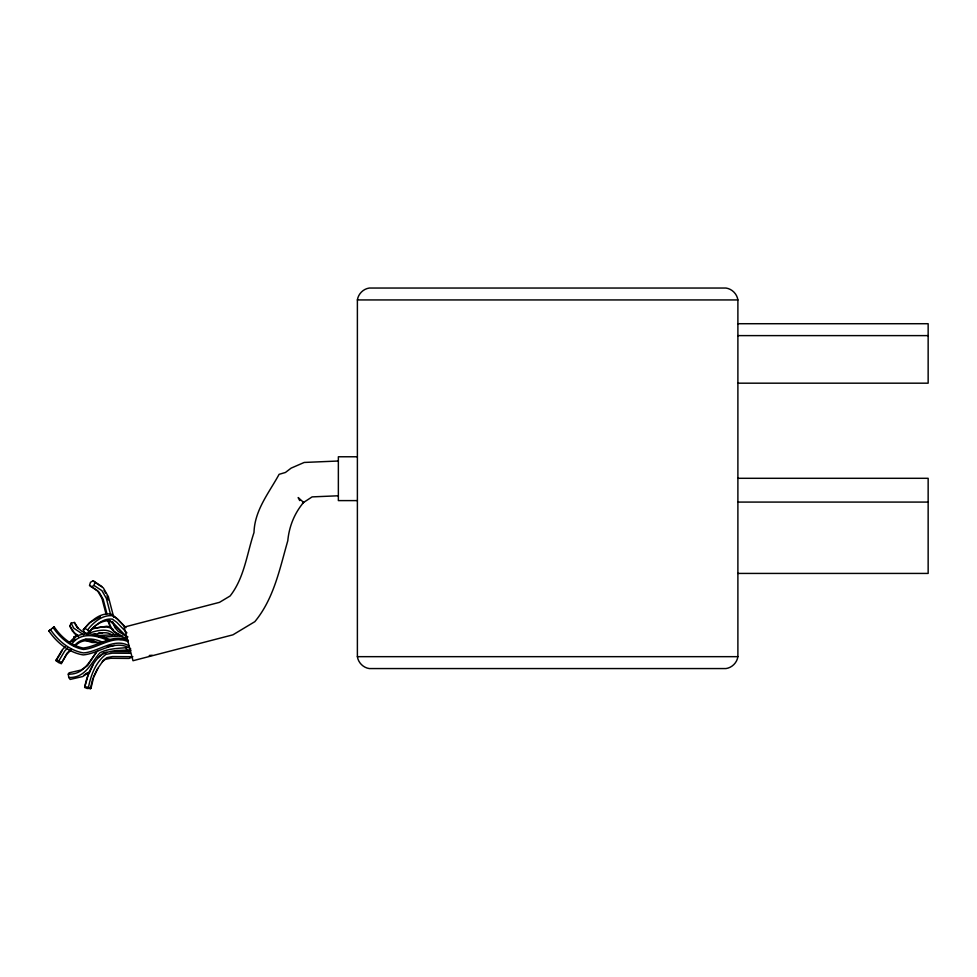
<?xml version="1.0" encoding="UTF-8"?>
<svg xmlns="http://www.w3.org/2000/svg" width="977" height="977" viewBox="0 0 977 977"><rect width="100%" height="100%" fill="white"/><g stroke="black" fill="none" stroke-linecap="round" stroke-linejoin="round"><path stroke-width="1.47" d="M70.771 650.206L66.802 654.236L61.221 663.603L58.62 662.589L56.116 660.733L56.239 659.89L62.235 649.803L65.19 646.798M61.221 663.603L67.022 653.198L71.126 649.033M97.908 668.415L93.56 677.525L90.959 688.37L87.124 688.48L84.657 687.417C87.075 674.423 92.803 660.879 103.611 652.783L116.971 650.523L130.417 649.961M84.657 687.417L88.089 675.388L92.852 665.374M90.959 688.37L88.48 687.307C90.861 675.119 95.746 662.04 105.98 654.358L112.306 653.173L130.344 653.295M90.275 688.956L92.839 678.307M357.387 299.939C358.254 293.93 363.273 288.911 369.269 288.044L726.009 288.044C732.005 288.911 737.024 293.93 737.891 299.939L737.891 656.666C737.024 662.675 732.005 667.694 726.009 668.561L369.269 668.561C363.273 667.694 358.254 662.675 357.387 656.666L357.387 299.939L737.891 299.939M106.957 613.788L103.171 599.28L99.031 592.074L89.554 585.406L90.47 582.304L93.145 580.765L101.803 586.481M91.313 586.969L93.987 585.431L94.903 582.329L93.145 580.765M77.952 635.587L72.518 631.264L69.807 626.11L71.113 623.143L74.386 622.459L78.258 628.333M93.438 677.049L97.041 669.501L103.415 660.33L106.896 657.619L112.526 656.556L130.808 656.691M56.116 660.733L62.015 650.841M56.239 659.89L58.84 660.892L64.726 650.987L67.596 648.069M90.25 671.455L82.776 676.524L70.161 679.442L68.781 677.476L68.268 674.154L69.123 672.811L81.03 670.051L87.649 665.569L96.173 652.38M126.912 632.852L116.849 622.41L112.404 619.125C101.926 617.94 93.877 626.77 87.539 633.878L84.645 632.522L83.277 629.835L89.566 622.63L100.448 616.719M83.277 629.835C90.202 621.861 99.507 612.323 111.097 614.106L116.373 618.001L125.239 627.197M89.078 632.546L87.71 629.86C93.523 622.166 102.78 614.411 113.002 615.791L118.009 619.479L125.948 627.71M87.539 633.878C92.73 627.026 100.778 620.004 109.888 620.786L114.053 623.863L127.23 637.517M97.969 650.572C89.163 660.745 84.486 674.741 68.268 674.154M130.747 648.887C115.249 638.286 99.19 653.686 83.179 654.908C68.976 652.636 56.764 642.622 48.85 630.934L50.499 629.64C58.119 640.9 69.807 650.633 83.485 652.917C98.836 651.867 113.906 637.26 129.025 645.809M52.502 628.113L54.15 626.819C60.892 636.821 71.065 645.626 83.118 648.032C98.286 646.432 113.076 633.084 128.353 640.362M97.895 657.777L102.158 654.456M102.341 661.71L105.431 659.292L110.719 658.303L129.123 658.437L132.884 656.727M54.15 626.819L48.85 630.934M302.491 503.167L312.115 496.89L338.36 495.779M74.96 639.837L74.24 636.748M70.124 641.791C80.822 628.858 97.211 634.525 110.279 639.703M71.871 641.486L74.081 639.898M72.383 643.22C81.958 631.582 96.699 635.575 108.569 640.594M74.203 645.907C81.75 636.76 93.389 637.871 103.098 642.426M74.875 646.371C81.482 638.408 91.704 639.85 100.118 643.611M83.973 675.095L87.368 672.799M122.833 639.153L125.312 637.602M73.739 637.114L77.549 634.952M130.942 650.413L128.195 651.659L110.279 651.537M102.585 654.26L106.786 652.428M92.742 628.48L106.701 626.257L110.462 626.965M91.814 629.017C98.701 627.576 107.311 624.853 113.417 629.64M87.576 633.462C96.271 630.959 107.507 627.002 114.712 634.745M92.62 634.623L95.453 633.792M93.12 634.745C99.227 633.475 106.945 630.69 112.245 635.258M68.781 677.476C85.781 678.075 90.556 663.2 99.972 652.746C108.398 648.496 118.132 648.374 127.34 647.617M107.275 646.689L114.346 645.357M98.323 633.194L102.658 632.644M149.31 655.482L152.229 655.286M119.157 634.525L95.612 635.673M99.398 637.322L122.748 635.868M119.756 639.483L122.65 639.3M338.36 461.01L304.201 462.451L291.122 468.13L285.443 472.465L279.104 474.333C268.907 492.994 254.618 510.128 253.996 532.55C246.851 553.898 244.384 577.773 230.096 595.994L219.507 602.345L124.164 627.112L132.994 660.721L232.917 634.83L254.838 621.665C273.951 598.559 279.715 568.809 287.788 540.757C289.131 526.579 294.382 513.328 303.603 502.434L298.168 497.549L299.707 500.566M737.891 323.717L928.15 323.717L928.15 383.179L737.891 383.179M737.891 335.612L928.15 335.612M357.387 456.772L338.36 456.772L338.36 500.603L357.387 500.603M737.891 478.303L928.15 478.303L928.15 573.426L737.891 573.426M737.891 502.08L928.15 502.08M357.387 656.666L737.891 656.666M93.78 640.692L85.194 639.324M100.081 642.561L91.985 642.487L84.388 640.057M85.329 686.831L88.48 687.307M126.973 638.299C118.193 636.454 110.462 630.189 108.85 621.042M127.963 636.967L125.496 635.954L109.082 619.919M128.219 641.73C113.1 634.598 98.53 648.117 83.46 649.485C70.857 647.128 60.183 638.005 53.149 627.588M84.816 628.504L87.71 629.86M88.431 634.647L81.909 631.276L76.963 627.344L74.386 622.459M83.717 634.818L73.776 628.211L71.113 623.143M125.606 635.575L118.302 631.521L114.859 627.564L112.55 621.519M121.172 635.551L113.869 631.496L110.425 627.527L107.665 620.285M94.903 582.329L103.33 587.898L108.337 596.617L113.772 617.44M93.987 585.431L101.95 590.694L106.371 598.4L110.56 614.472M89.554 585.406L97.517 590.67L101.938 598.364L106.139 614.448M58.84 660.892L61.343 662.748M78.673 636.809L74.447 633.45L72.457 629.652M126.143 648.704L129.269 651.891M69.807 626.11L71.785 628.382M104.075 590.438L105.589 593.076M107.104 595.714L108.191 599.902"/></g></svg>
